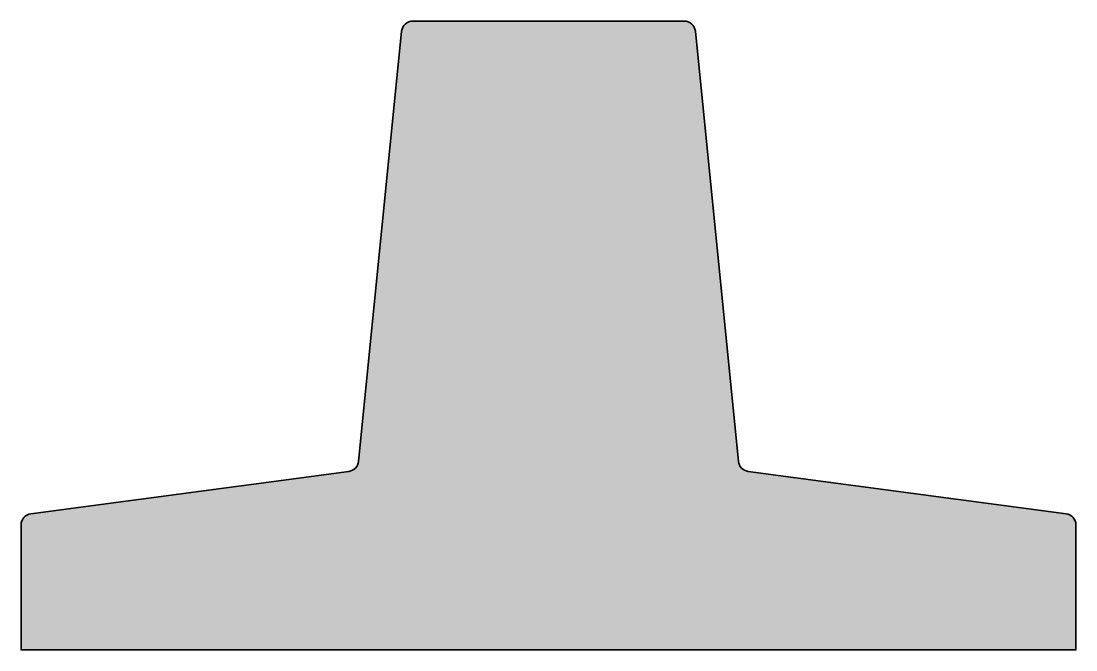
# Model space of a CAD drawing. Header units: metres. Extents: x 0 to 0.47, y 0 to 0.28.
import ezdxf

# ---------------------------------------------------------------- set-up
doc = ezdxf.new("R2010")
doc.units = ezdxf.units.M

msp = doc.modelspace()

# ---------------------------------------------------------------- hatches: boundary and pattern name
h = msp.add_hatch(color=254)
h.dxf.hatch_style = 1
edge = h.paths.add_edge_path()
edge.add_arc((0.2954750621894106, 0.2749999999999978), 0.004999999999999991, 5.710593137504137, 89.99999999999937)
edge.add_line((0.2954750621894107, 0.2799999999999978), (0.1745249378105591, 0.2799999999999978))
edge.add_arc((0.1745249378105596, 0.2749999999999978), 0.005000000000000004, 90.00000000000573, 174.2894068624959)
edge.add_line((0.1695497518595097, 0.2754975185951032), (0.1503935849927092, 0.0839358499272489))
edge.add_arc((0.1454183990416592, 0.08443336852235418), 0.00500000000000001, 277.5946433685872, 354.289406862497, ccw=False)
edge.add_line((0.146079217642114, 0.07947722901894094), (0.004339181399540371, 0.06057855751993868))
edge.add_arc((0.004999999999995369, 0.05562241801652546), 0.005000000000000033, 97.59464336859034, 180.0000000000001)
edge.add_line((-4.662936703425657e-15, 0.05562241801652545), (0, 0))
edge.add_line((0, 0), (0.4699999999999984, -4.440892098500626e-16))
edge.add_line((0.4699999999999984, -4.440892098500626e-16), (0.4700000000000033, 0.05562241801652545))
edge.add_arc((0.4650000000000033, 0.05562241801652541), 0.005000000000000004, 5.56597069256115e-13, 82.4053566314151)
edge.add_line((0.4656608186004578, 0.06057855751993868), (0.3239207823578845, 0.07947722901894094))
edge.add_arc((0.3245816009583392, 0.08443336852235418), 0.005000000000000021, 185.710593137503, 262.40535663141253, ccw=False)
edge.add_line((0.3196064150072893, 0.0839358499272489), (0.3004502481404605, 0.2754975185951032))

# ---------------------------------------------------------------- linework, layer by layer
at = {"lineweight": 35}
msp.add_lwpolyline([(0.3004502481404605, 0.2754975185951032, 0.3853135861201537), (0.2954750621894107, 0.2799999999999978), (0.1745249378105591, 0.2799999999999978, 0.3853135861201282), (0.1695497518595097, 0.2754975185951032), (0.1503935849927092, 0.0839358499272489, -0.3477220610582565), (0.146079217642114, 0.07947722901894094), (0.004339181399540371, 0.06057855751993868, 0.3759019639771948), (-4.662936703425657e-15, 0.05562241801652545), (0, 0), (0.4699999999999984, -4.440892098500626e-16), (0.4700000000000033, 0.05562241801652545, 0.3759019639772171), (0.4656608186004578, 0.06057855751993868), (0.3239207823578845, 0.07947722901894094, -0.3477220610582564), (0.3196064150072893, 0.0839358499272489)], format="xyb", close=True, dxfattribs=at)

doc.saveas('drawing.dxf')
